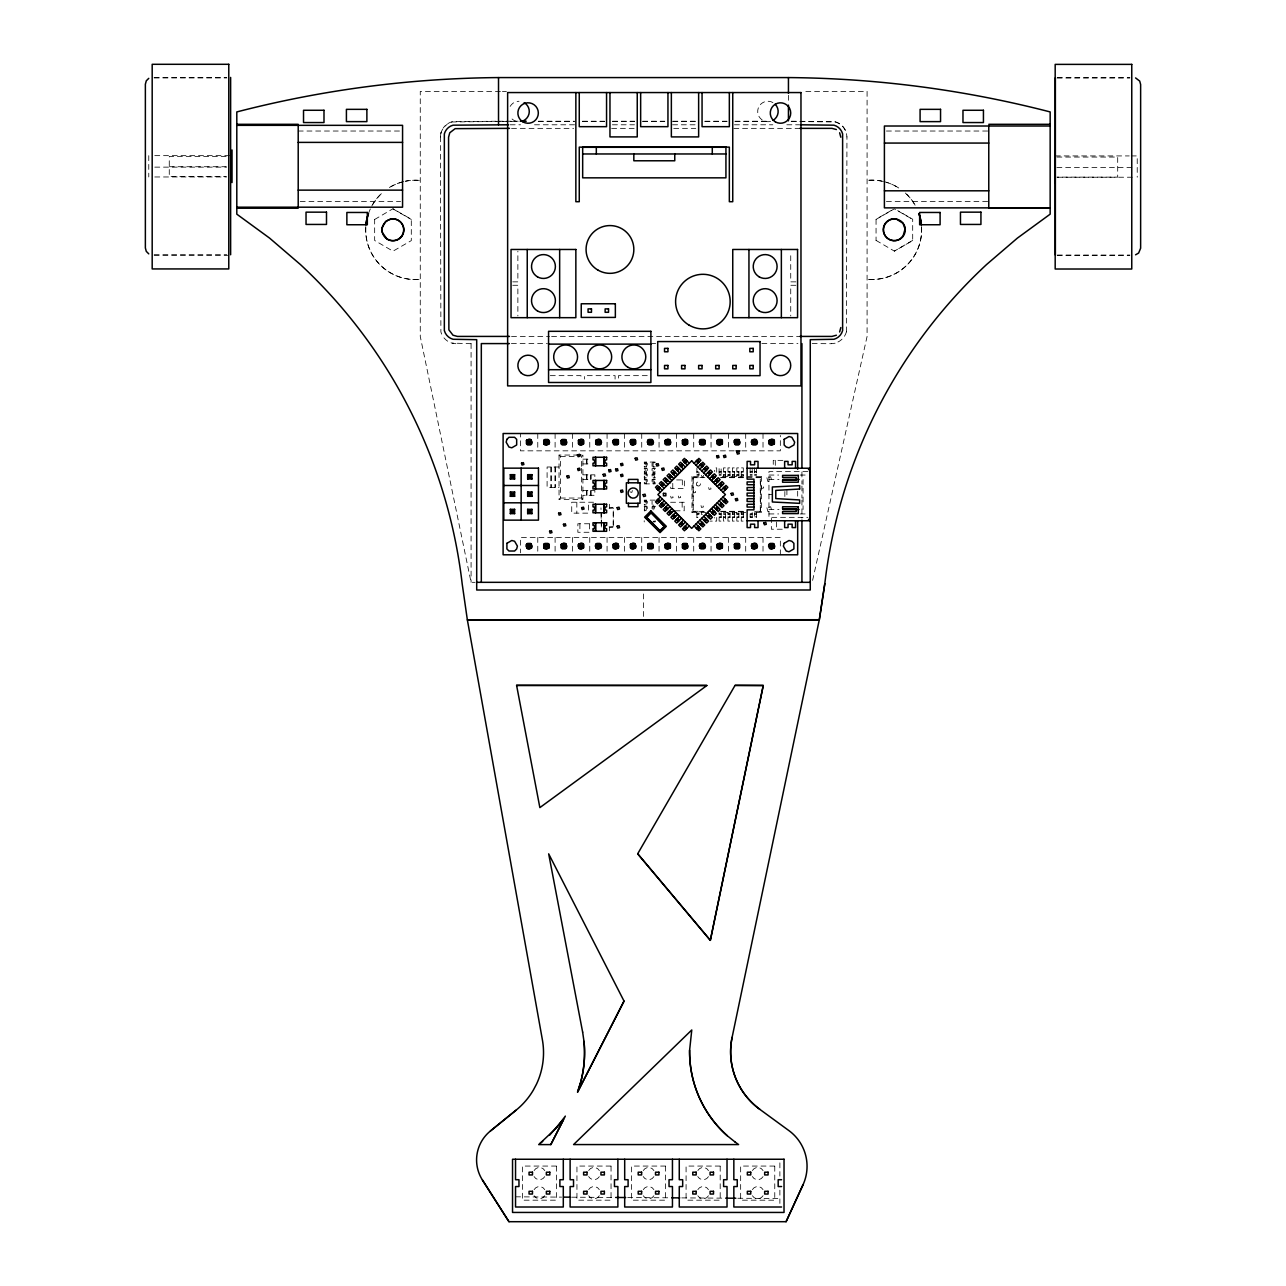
<?xml version="1.0" encoding="UTF-8"?>
<svg xmlns="http://www.w3.org/2000/svg" width="1286" height="1286" viewBox="0 0 1286 1286"><rect width="100%" height="100%" fill="white"/><g stroke="black" fill="none" stroke-linecap="round" stroke-linejoin="round"><path stroke-width="0.75" stroke-dasharray="5 3.75" d="M601.318 527.051L600.98 507.841M601.318 525.17L601.318 513.853L601.318 521.296M609.05 508.195L613.261 507.841L613.261 527.292L613.261 507.841L609.5 507.841M440.407 137.007L440.889 133.085A16.075 16.075 0 0 1 442.497 129.195M846.461 331.868L846.944 136.766M812.607 580.388L867.085 336.434L867.085 91.402L802.962 91.402M581.545 466.32L581.545 456.417L582.912 455.051L582.912 499.386L559.04 499.386L560.407 498.036L560.407 456.417L559.04 455.051L578.941 455.051M705.789 512.567L691.981 512.567L693.25 511.298L693.25 477.685L691.981 476.415L703.394 476.415L703.394 475.257M755.589 512.567L761.553 512.567L760.283 511.298L760.283 477.685L761.553 476.415L747.745 476.415M374.66 219.472L392.986 208.734L411.295 219.311L411.295 240.611L392.986 251.188L374.66 240.466L374.66 219.311M891.037 210.599L876.055 219.247L876.055 240.562M876.055 219.408L894.365 208.83L912.69 219.408M912.69 240.402L894.365 251.124L912.69 240.562L912.69 219.247L897.708 210.599M831.399 343.587L835.096 343.233M154.143 77.417L226.706 77.417M1057.333 77.674L1129.896 77.674M154.143 77.948L226.818 77.948M1057.14 78.028L1129.799 78.028M500.415 91.402L420.265 91.402L420.265 336.434L471.078 582.333L475.097 582.333M502.424 91.402L506.427 91.402M496.107 121.222L452.254 121.704A16.075 16.075 0 0 0 446.081 124.919M498.116 121.222L504.144 121.222M506.154 121.222L518.194 121.222M538.271 121.222L574.408 121.222M582.445 121.222L604.533 121.222M612.554 121.222L634.641 121.222M642.678 121.222L664.766 121.222M672.787 121.222L696.883 121.222M704.905 121.222L726.992 121.222M735.029 121.222L769.157 121.222M791.244 121.222L835.096 121.704A16.075 16.075 0 0 1 846.461 133.085L846.944 137.007M500.125 121.479L452.254 121.961A16.075 16.075 0 0 0 448.38 123.569M502.135 121.479L508.163 121.479M510.156 121.479L518.194 121.479M538.271 121.479L574.408 121.479M582.445 121.479L604.533 121.479M612.554 121.479L634.641 121.479M642.678 121.479L664.766 121.479M672.787 121.479L696.883 121.479M704.905 121.479L726.992 121.479M735.029 121.479L769.157 121.479M791.244 121.479L835.096 121.961A16.075 16.075 0 0 1 846.461 133.326L846.461 133.085M510.14 124.79L520.525 124.79M534.51 124.79L574.504 124.79M612.409 124.79L634.48 124.79M672.562 124.79L696.626 124.79M734.451 124.79L772.806 124.79M786.855 124.79L798.879 124.79M511.523 128.359L573.604 128.359M611.654 128.359L635.686 128.359M673.735 128.359L695.774 128.359M733.824 128.359L799.908 128.359M298.207 131.027L400.573 131.027M886.408 131.027L988.773 131.027M154.77 155.654L230.628 155.654M1055.372 155.927L1129.237 155.927M1131.23 155.927L1137.226 155.927L1137.226 177.227M226.143 156.378L169.27 156.378L169.27 176.455L226.143 176.455M1056.899 157.053L1117.695 157.053L1117.695 177.13L1056.899 177.13M169.27 166.714L226.143 166.714M154.77 167.132L226.641 167.132M1056.899 167.389L1133.239 167.389M154.77 176.97L226.641 176.97M1057.365 177.227L1133.239 177.227M300.201 201.5L400.573 201.5M886.408 201.5L988.773 201.5M154.143 254.773L226.706 254.773M1057.333 255.046L1129.896 255.046M154.143 255.287L228.779 255.287M1057.14 255.367L1129.799 255.367M512.76 281.859L517.872 281.859L517.872 251.172M795.857 281.859L790.729 281.859L790.729 253.085M512.76 285.283L517.872 285.283L517.872 315.97M795.857 285.283L790.729 285.283L790.729 315.97M511.523 336.418L549.572 336.418M551.581 336.418L799.908 336.418M471.078 343.716L452.254 343.089M511.378 343.587L547.45 343.587M651.648 343.587L655.651 343.587M761.859 343.587L797.931 343.587M812.173 343.587L831.399 343.716M550.279 375.657L580.967 375.657L580.967 379.081M647.26 375.657L618.486 375.657L618.486 379.081M734.145 450.839L520.444 450.839L520.444 433.511M741.845 450.839L780.345 450.839L780.345 435.424M560.407 456.417L579.632 456.417M582.912 459.15L591.174 459.15M782.949 460.356L773.256 460.356L773.256 468.876M655.137 462.06L644.222 462.06L645.25 464.744L644.222 465.773L645.25 470.21L644.222 474.63L645.25 475.659L644.222 476.688L645.25 481.125L644.222 483.89L655.137 483.89L654.108 481.125L655.137 480.096L654.108 475.659L655.137 471.223L654.108 470.21L655.137 468.152L653.095 468.152M644.222 462.703L646.263 462.703M653.095 462.703L655.137 462.703M644.222 463.217L647.292 463.217L647.292 466.288L644.222 466.288M582.912 463.925L591.174 463.925M644.222 466.786L646.263 466.786M653.095 466.786L655.137 466.786M559.04 466.995L547.097 466.995L547.097 487.458L559.04 487.458M644.222 468.152L646.263 468.152M644.222 468.667L647.292 468.667L647.292 471.737L644.222 471.737M655.137 468.667L652.066 468.667L652.066 471.737L655.137 471.737M696.916 471.544L697.944 471.544M719.099 471.544L721.141 471.544M723.52 471.544L725.577 471.544M727.956 471.544L729.998 471.544M732.393 471.544L734.435 471.544M736.83 471.544L738.871 471.544M741.266 471.544L743.308 471.544M750.124 471.544L752.181 471.544M754.56 471.544L756.618 471.544M807.929 471.64L768.948 471.64L768.948 517.342L807.929 517.342M696.916 472.155L698.973 472.155L698.973 476.415M719.099 472.155L721.141 472.155M723.52 472.155L725.577 472.155M727.956 472.155L729.998 472.155M732.393 472.155L734.435 472.155M736.83 472.155L738.871 472.155M741.266 472.155L743.308 472.155M750.124 472.155L752.181 472.155M754.56 472.155L756.618 472.155M644.222 472.251L646.263 472.251M653.095 472.251L655.137 472.251M644.222 473.618L646.263 473.618M653.095 473.618L655.137 473.618M644.222 474.132L647.292 474.132L647.292 477.202L644.222 477.202M655.137 474.132L652.066 474.132L652.066 477.202L655.137 477.202M582.912 474.839L594.855 474.839L594.855 478.022M696.916 474.647L698.973 474.647M719.099 474.647L721.141 474.647M723.52 474.647L725.577 474.647M727.956 474.647L729.998 474.647M732.393 474.647L734.435 474.647M736.83 474.647L738.871 474.647M741.266 474.647L743.308 474.647M750.124 474.647L752.181 474.647M754.56 474.647L756.618 474.647M768.948 475.048L778.689 475.048M800.133 475.048L807.929 475.048M696.916 475.257L698.973 475.257M719.099 475.257L721.141 475.257M723.52 475.257L725.577 475.257M727.956 475.257L729.998 475.257M732.393 475.257L734.435 475.257M736.83 475.257L738.871 475.257M741.266 475.257L743.308 475.257M750.124 475.257L752.181 475.257M754.56 475.257L756.618 475.257M704.889 477.395L692.945 477.395L692.945 511.603L704.889 511.603M720.803 477.395L760.589 477.395L760.589 511.603L754.609 511.603M644.222 477.701L646.263 477.701M653.095 477.701L655.137 477.701M693.25 477.685L703.104 477.685M720.851 477.685L744.514 477.685M756.345 477.685L760.283 477.685M644.222 479.067L646.263 479.067M653.095 479.067L655.137 479.067M582.912 479.614L591.174 479.614L591.174 474.839M644.222 479.582L647.292 479.582L647.292 482.652L644.222 482.652M655.137 479.582L652.066 479.582L652.066 482.652L655.137 482.652M768.948 479.485L778.978 479.485M676.597 479.935L684.361 479.935L684.361 488.455L670.729 488.455L670.729 481.639M644.222 483.166L646.263 483.166M653.095 483.166L655.137 483.166M582.912 490.529L594.855 490.529L594.855 495.303L582.912 495.303M768.948 494.499L772.356 494.499M560.407 498.036L581.545 498.036L582.912 499.386M655.137 500.125L644.222 500.125L645.25 502.81L644.222 503.839L644.945 513.001M644.222 500.768L646.263 500.768M644.222 501.283L647.292 501.283L647.292 504.353L644.222 504.353M593.553 502.231L571.723 502.231L571.723 513.146L588.425 513.146L588.425 502.231M670.569 502.263L684.2 502.263L684.2 510.799L674.523 510.799M644.222 504.851L646.263 504.851M644.222 506.218L646.263 506.218M653.095 506.218L655.137 506.218L654.108 508.275L655.137 512.198M644.222 506.732L647.292 506.732L647.292 509.803L644.222 509.803M655.137 506.732L652.066 506.732L652.066 509.803M768.948 509.497L778.978 509.497M644.222 510.317L646.263 510.317L646.263 500.125M693.25 511.298L703.104 511.298M720.851 511.298L744.514 511.298M756.345 511.298L760.283 511.298M720.803 511.603L744.674 511.603M745.703 512.567L723.52 512.567L723.52 521.103L725.577 521.103L725.577 512.567M696.916 513.725L698.973 513.725M719.099 513.725L721.141 513.725M723.52 513.725L725.577 513.725M727.956 513.725L729.998 513.725M732.393 513.725L734.435 513.725M736.83 513.725L738.871 513.725M741.266 513.725L743.308 513.725M750.124 513.725L752.181 513.725M754.56 513.725L756.618 513.725M768.948 513.934L778.689 513.934M800.133 513.934L807.929 513.934M696.916 514.336L698.973 514.336L698.973 512.567M702.381 514.336L701.352 514.336L701.352 512.567M719.099 514.336L721.141 514.336M723.52 514.336L725.577 514.336M727.956 514.336L729.998 514.336M732.393 514.336L734.435 514.336M736.83 514.336L738.871 514.336M741.266 514.336L743.308 514.336M750.124 514.336L752.181 514.336M754.56 514.336L756.618 514.336M719.099 516.843L721.141 516.843M723.52 516.843L725.577 516.843M727.956 516.843L729.998 516.843M732.393 516.843L734.435 516.843M736.83 516.843L738.871 516.843M741.266 516.843L743.308 516.843M750.124 516.843L752.181 516.843M754.56 516.843L756.618 516.843M696.916 517.454L697.944 517.454M719.099 517.454L721.141 517.454M723.52 517.454L725.577 517.454M727.956 517.454L729.998 517.454M732.393 517.454L734.435 517.454M736.83 517.454L738.871 517.454M741.266 517.454L743.308 517.454M752.181 517.454L750.124 517.454L750.124 512.567M710.226 521.103L712.267 521.103M653.095 521.232L655.137 521.232M653.095 521.955L655.137 521.955L655.137 520.717M609.05 526.906L612.908 527.051M609.5 527.292L612.908 526.906M782.274 529.221L771.359 529.221L771.359 518.306M515.541 1196.816L561.612 1197.121M571.611 1197.186L613.679 1197.443M627.697 1197.539L669.749 1197.813M681.757 1197.893L725.818 1198.166M737.826 1198.247L779.879 1198.52M455.951 343.716L452.254 343.233A16.075 16.075 0 0 1 442.497 335.742M876.055 240.402L894.365 251.124M392.986 208.895L411.295 219.472M629.963 491.895L631.86 492.409L632.358 490.513M803.059 479.485L803.059 509.497M801.934 471.994L801.934 484.034M801.934 486.028L801.934 498.068M801.934 500.077L801.934 518.129M797.674 491.172L797.674 497.135M788.447 95.293L788.447 103.153M786.903 489.805L786.903 496.637M784.846 491.509L784.846 496.637M780.345 554.796L780.345 537.468L520.444 537.468L520.444 552.867M779.879 1162.849L779.879 1176.111M779.879 1190.145L779.879 1203.407M776.487 521.939L776.487 529.221M775.297 460.356L775.297 468.876M763.016 433.511L763.016 450.839M763.016 537.468L763.016 552.867M761.553 476.415L761.553 512.567M756.618 467.895L756.618 476.415M756.618 512.567L756.618 517.454L754.56 517.454L754.56 512.567M754.56 467.895L754.56 476.415M752.181 467.895L752.181 476.415M752.181 512.567L752.181 521.103M750.124 467.895L750.124 476.415M745.703 433.511L745.703 450.839M745.703 537.468L745.703 552.867M743.308 512.567L743.308 521.103L741.266 521.103L741.266 512.567M741.266 476.415L741.266 467.895L743.308 467.895L743.308 476.415L721.141 476.415L721.141 467.895L719.099 467.895L719.099 476.415M738.871 476.415L738.871 467.895L736.83 467.895L736.83 476.415M738.871 512.567L738.871 521.103L736.83 521.103L736.83 512.567M734.435 476.415L734.435 467.895L732.393 467.895L732.393 476.415M734.435 512.567L734.435 521.103L732.393 521.103L732.393 512.567M729.998 476.415L729.998 467.895L727.956 467.895L727.956 476.415M729.998 512.567L729.998 521.103L727.956 521.103L727.956 512.567M728.374 433.511L728.374 450.839M728.374 537.468L728.374 552.867M725.577 476.415L725.577 467.895L723.52 467.895L723.52 476.415M721.141 512.567L721.141 521.103L719.099 521.103L719.099 512.567M716.704 472.155L716.704 467.895L714.662 467.895L714.662 471.544M716.704 517.454L716.704 521.103L714.662 521.103L714.662 517.454M711.045 433.511L711.045 450.839M711.045 537.468L711.045 552.867M701.352 475.257L701.352 476.415M696.916 467.895L696.916 476.415M696.916 512.567L696.916 521.103M693.717 433.511L693.717 450.839M693.717 537.468L693.717 552.867M691.981 476.415L691.981 512.567M682.319 479.935L682.319 488.455M682.159 502.263L682.159 510.799M676.388 433.511L676.388 450.839M676.388 537.468L676.388 552.867M672.771 483.343L672.771 488.455M659.059 433.511L659.059 450.839M659.059 537.468L659.059 552.867M653.095 462.06L653.095 483.89M653.095 504.851L653.095 510.317M652.066 463.217L652.066 466.288M652.066 501.283L652.066 504.353M646.263 462.06L646.263 483.89M644.222 520.717L644.222 521.955M643.482 593.955L643.482 617.73M641.73 433.511L641.73 450.839M641.73 537.468L641.73 552.867M624.401 433.511L624.401 450.839M624.401 537.468L624.401 552.867M615.078 379.081L615.078 375.657L584.374 375.657L584.374 379.081M609.5 504.273L609.5 507.97M609.5 527.164L609.5 530.877M607.072 433.511L607.072 450.839M607.072 537.468L607.072 552.867M591.174 490.529L591.174 495.303M590.419 474.839L590.419 479.614M590.419 490.529L590.419 495.303M589.76 433.511L589.76 450.839M589.76 537.468L589.76 552.867M587.011 459.15L587.011 463.925M587.011 474.839L587.011 479.614M587.011 490.529L587.011 495.303M586.48 459.15L586.48 463.925M586.48 474.839L586.48 479.614M586.48 490.529L586.48 495.303M581.545 468.313L581.545 498.036M579.906 523.756L579.906 532.275M576.835 502.231L576.835 513.146M572.431 433.511L572.431 450.839M572.431 537.468L572.431 552.867M559.04 455.051L559.04 499.386M555.472 466.995L555.472 487.458M555.102 433.511L555.102 450.839M555.102 537.468L555.102 552.867M554.941 466.995L554.941 487.458M551.533 466.995L551.533 487.458M550.778 466.995L550.778 487.458M537.773 433.511L537.773 450.839M537.773 537.468L537.773 552.867M471.078 343.587L471.078 582.333M440.889 133.085L440.889 133.326A16.075 16.075 0 0 1 447.206 124.324M440.407 136.766L440.889 331.868A16.075 16.075 0 0 0 441.854 334.505M148.774 155.654L148.774 176.97M365.803 226.577A49.688 49.688 0 0 0 420.265 279.335A49.704 49.672 0 0 1 365.819 226.577M371.799 206.033A49.688 49.688 0 0 1 382.022 193.061A49.704 49.672 0 0 0 372.618 204.603M403.788 181.567A49.688 49.688 0 0 0 388.597 188.029A49.704 49.672 0 0 1 420.265 180.458A49.688 49.688 0 0 0 405.411 181.213M846.461 331.724A16.075 16.075 0 0 1 835.096 343.089M443.252 128.021A16.075 16.075 0 0 1 445.052 125.867M921.532 226.513A49.704 49.672 0 0 1 867.085 279.255A49.688 49.688 0 0 0 921.403 224.857M898.737 187.997A49.704 49.672 0 0 0 867.085 180.394A49.688 49.688 0 0 1 881.939 181.149M905.328 193.013A49.704 49.672 0 0 1 915.552 205.985A49.688 49.688 0 0 0 905.328 193.013M368.455 213.605A49.704 49.672 0 0 1 370.32 208.991M883.562 181.519A49.688 49.688 0 0 1 898.753 187.981M544.734 1176.658A6.141 6.141 0 0 1 534.06 1176.561M534.108 1170.517A6.141 6.141 0 0 1 544.798 1170.598M544.734 1195.739A6.141 6.141 0 0 1 534.108 1195.739M534.108 1189.614A6.141 6.141 0 0 1 544.734 1189.614M708.457 1176.658A6.141 6.141 0 0 1 697.768 1176.561M697.832 1170.517A6.141 6.141 0 0 1 708.506 1170.598M708.457 1195.755A6.141 6.141 0 0 1 697.832 1195.755M697.832 1189.614A6.141 6.141 0 0 1 708.457 1189.614M653.883 1176.658A6.141 6.141 0 0 1 643.193 1176.561M643.257 1170.517A6.141 6.141 0 0 1 653.931 1170.598M653.883 1195.755A6.141 6.141 0 0 1 643.257 1195.755M643.257 1189.614A6.141 6.141 0 0 1 653.883 1189.614M763.032 1176.658A6.141 6.141 0 0 1 752.342 1176.561M752.39 1170.517A6.141 6.141 0 0 1 763.08 1170.598M763.032 1195.739A6.141 6.141 0 0 1 752.39 1195.739M752.39 1189.614A6.141 6.141 0 0 1 763.032 1189.614M599.308 1176.658A6.141 6.141 0 0 1 588.634 1176.561M588.683 1170.517A6.141 6.141 0 0 1 599.372 1170.598M599.308 1195.755A6.141 6.141 0 0 1 588.683 1195.755M588.683 1189.614A6.141 6.141 0 0 1 599.308 1189.614M516.393 121.382A10.24 10.24 0 0 1 510.172 116.608M510.172 106.368A10.24 10.24 0 0 1 519.046 101.256M770.571 121.382A10.24 10.24 0 0 1 757.775 110.162A10.24 10.24 0 0 1 773.047 102.623M670.681 496.235L671.196 498.116L673.092 497.618L672.578 495.721L670.681 496.235M678.301 496.058L678.815 497.955L680.712 497.441L680.198 495.544L678.301 496.058M693.218 491.027L693.717 492.924L695.613 492.409L695.099 490.529L693.218 491.027M701.015 505.591L701.513 507.472L703.41 506.973L702.895 505.076L701.015 505.591M708.634 487.571L709.133 489.452L711.029 488.953L710.515 487.056L708.634 487.571M761.312 486.526L761.81 488.423L763.707 487.908L763.193 486.028L761.312 486.526M766.89 477.765L767.903 481.543L771.696 480.53L770.684 476.752L766.89 477.765M766.89 507.777L767.903 511.555L771.696 510.542L770.684 506.764L766.89 507.777M589.454 523.756L577.864 523.756L577.864 532.275L589.454 532.275L589.454 523.756M556.484 1166.064L522.373 1166.064L522.373 1200.176L556.484 1200.176L556.484 1166.064M611.043 1166.064L576.948 1166.064L576.948 1200.176L611.043 1200.176L611.043 1166.064M665.618 1166.064L631.522 1166.064L631.522 1200.176L665.618 1200.176L665.618 1166.064M720.192 1166.064L686.081 1166.064L686.081 1200.176L720.192 1200.176L720.192 1166.064M774.767 1166.064L740.656 1166.064L740.656 1200.176L774.767 1200.176L774.767 1166.064M696.948 485.417A2.042 2.042 0 0 0 700.372 484.5A2.042 2.042 0 0 0 697.864 481.993A2.042 2.042 0 0 0 696.948 485.417"/><path stroke-width="1.5" d="M734.82 1141.807L727.249 1135.731A112.332 112.3 0 0 1 689.601 1050.308L691.772 1029.973L573.588 1144.572L738.598 1144.572L734.82 1141.823M824.808 583.651L819.311 619.707L732.104 1037.384A71.293 71.277 0 0 0 759.817 1109.352L788.945 1130.635A44.238 44.222 0 0 1 803.011 1184.792L786.084 1221.7L508.967 1221.7L482.427 1180.018A37.294 37.278 0 0 1 490.368 1131.037L516.184 1110.075A73.929 73.929 0 0 0 533.385 1090.03L536.471 1084.211A73.929 73.929 0 0 0 542.21 1038.831L467.332 619.707L462.156 583.651A517.068 517.068 0 0 0 300.377 264.514L269.578 238.103L236.801 214.167L236.801 111.93A1078.006 1078.006 0 0 1 498.518 77.578L788.447 77.578A1078.006 1078.006 0 0 1 1050.164 111.93L1050.164 214.167L1017.387 238.103L986.587 264.514A517.068 517.068 0 0 0 824.808 583.651L819.311 619.9L467.332 619.9L819.343 619.723M840.819 327.544L839.629 331.981M646.199 517.519L651.359 512.342L664.862 526.826L659.557 531.166L646.199 517.519L650.877 512.149M659.557 531.166L664.717 525.99L651.359 512.342M786.084 1221.7L803.011 1184.792M550.81 1144.604L565.342 1116.103L556.806 1127.581L538.689 1144.604L550.81 1144.604L563.525 1119.64M582.638 1032.128L548.672 853.84L624.031 1001.103L577.559 1092.119L580.661 1082.282A114.952 114.92 0 0 0 583.989 1041.419L582.638 1032.063M624.031 1001.103L577.559 1092.168L580.661 1082.33A114.952 114.952 0 0 0 583.989 1041.371M637.727 853.727L735.045 685.39L763.257 685.39L710.338 940.339L637.727 853.84L710.338 940.339L763.257 685.567L735.045 685.39M563.172 1119.431L549.749 1135.072M526.955 444.313L531.263 440.021L526.955 440.021L526.955 444.313L531.263 444.313L531.263 440.021M544.283 444.313L548.592 440.021L544.283 440.021L544.283 444.313L548.592 444.313L548.592 440.021M510.333 478.971L514.625 474.679L510.333 474.679L510.333 478.971L514.625 478.971L514.625 474.679M561.612 444.313L565.904 440.021L561.612 440.021L561.612 444.313L565.904 444.313L565.904 440.021M510.333 496.3L514.625 492.008L510.333 492.008L510.333 496.3L514.625 496.3L514.625 492.008M527.662 478.971L531.954 474.679L527.662 474.679L527.662 478.971L531.954 478.971L531.954 474.679M578.941 444.313L583.233 440.021L578.941 440.021L578.941 444.313L583.233 444.313L583.233 440.021M510.333 513.628L514.625 509.336L510.333 509.336L510.333 513.628L514.625 513.628L514.625 509.336M527.662 496.3L531.954 492.008L531.954 496.3L527.662 496.3L527.662 492.008L531.954 492.008M596.27 444.313L600.562 440.021L600.562 444.313L596.27 444.313L596.27 440.021L600.562 440.021M527.662 513.628L531.954 509.336L527.662 509.336L527.662 513.628L531.954 513.628L531.954 509.336M613.599 444.313L617.891 440.021L613.599 440.021L613.599 444.313L617.891 444.313L617.891 440.021M526.955 548.286L531.263 543.978L526.955 543.978L526.955 548.286L531.263 548.286L531.263 543.978M630.928 444.313L635.22 440.021L630.928 440.021L630.928 444.313L635.22 444.313L635.22 440.021M544.283 548.286L548.592 543.978L548.592 548.286L544.283 548.286L544.283 543.978L548.592 543.978M648.24 444.313L652.549 440.021L648.24 440.021L648.24 444.313L652.549 444.313L652.549 440.021M561.612 548.286L565.904 543.978L561.612 543.978L561.612 548.286L565.904 548.286L565.904 543.978M665.569 444.313L669.877 440.021L665.569 440.021L665.569 444.313L669.877 444.313L669.877 440.021M578.941 548.286L583.233 543.978L578.941 543.978L578.941 548.286L583.233 548.286L583.233 543.978M682.898 444.313L687.206 440.021L687.206 444.313L682.898 444.313L682.898 440.021L687.206 440.021M596.27 548.286L600.562 543.978L596.27 543.978L596.27 548.286L600.562 548.286L600.562 543.978M700.227 444.313L704.519 440.021L700.227 440.021L700.227 444.313L704.519 444.313L704.519 440.021M656.937 488.793L658.866 486.864M660.795 484.935L662.724 483.006M664.653 481.077L666.582 479.148M668.511 477.219L670.44 475.29M672.369 473.361L674.298 471.432M676.227 469.503L678.156 467.574M680.085 465.645L682.014 463.716M683.943 461.787L685.872 459.858M657.226 489.082L659.155 487.153M661.084 485.224L663.013 483.295M664.942 481.366L666.871 479.437M668.8 477.508L670.729 475.579M672.658 473.65L674.587 471.721M676.516 469.792L678.445 467.863M680.374 465.934L682.303 464.005M684.232 462.076L686.161 460.147M657.902 489.757L659.831 487.828M661.76 485.899L663.689 483.97M665.618 482.041L667.547 480.112M669.476 478.183L671.405 476.254M673.334 474.325L675.263 472.396M677.192 470.467L679.121 468.538M681.05 466.609L682.979 464.68M684.908 462.751L686.837 460.822M658.191 490.046L660.12 488.117M662.049 486.188L663.978 484.259M665.907 482.33L667.836 480.401M669.765 478.472L671.694 476.543M673.623 474.614L675.552 472.685M677.481 470.756L679.41 468.827M681.339 466.898L683.268 464.969M685.197 463.04L687.126 461.111M660.313 497.007L655.49 501.829L657.419 503.758L662.242 498.936M694.086 463.233L698.909 458.411L700.838 460.34L696.015 465.162M613.599 548.286L617.891 543.978L613.599 543.978L613.599 548.286L617.891 548.286L617.891 543.978M717.556 444.313L721.848 440.021L717.556 440.021L717.556 444.313L721.848 444.313L721.848 440.021M664.171 500.865L659.348 505.687L661.277 507.616L666.1 502.794M697.944 467.091L702.767 462.269L704.696 464.198L699.873 469.02M668.029 504.723L663.206 509.545L665.135 511.474L669.958 506.652M701.802 470.949L706.625 466.127L708.554 468.056L703.731 472.878M630.928 548.286L635.22 543.978L630.928 543.978L630.928 548.286L635.22 548.286L635.22 543.978M734.885 444.313L739.177 440.021L734.885 440.021L734.885 444.313L739.177 444.313L739.177 440.021M671.887 508.581L667.064 513.403L668.993 515.332L673.816 510.51M705.66 474.807L710.483 469.985L712.412 471.914L707.589 476.736M675.745 512.439L670.922 517.261L672.851 519.19L677.674 514.368M709.518 478.665L714.341 473.843L716.27 475.772L711.447 480.594M679.603 516.297L674.78 521.119L676.709 523.048L681.532 518.226M713.376 482.523L718.199 477.701L720.128 479.63L715.305 484.452M648.24 548.286L652.549 543.978L648.24 543.978L648.24 548.286L652.549 548.286L652.549 543.978M752.214 444.313L756.506 440.021L752.214 440.021L752.214 444.313L756.506 444.313L756.506 440.021M683.461 520.155L678.638 524.977L680.567 526.906L685.39 522.084M717.234 486.381L722.057 481.559L723.986 483.488L719.163 488.31M687.335 524.013L682.496 528.835L684.425 530.764L689.264 525.942M721.092 490.239L725.915 485.417L727.844 487.346L723.021 492.168M665.569 548.286L669.877 543.978L665.569 543.978L665.569 548.286L669.877 548.286L669.877 543.978M769.542 444.313L773.834 440.021L773.834 444.313L769.542 444.313L769.542 440.021L773.834 440.021M696.208 528.064L698.137 526.135M700.066 524.206L701.995 522.277M703.924 520.348L705.853 518.419M707.782 516.49L709.711 514.561M711.64 512.632L713.569 510.703M715.498 508.774L717.427 506.845M719.356 504.916L721.285 502.987M723.214 501.058L725.143 499.129M696.498 528.353L698.427 526.424M700.356 524.495L702.285 522.566M704.214 520.637L706.143 518.708M708.072 516.779L710.001 514.85M711.93 512.921L713.859 510.992M715.788 509.063L717.717 507.134M719.646 505.205L721.575 503.276M723.504 501.347L725.433 499.418M697.173 529.028L699.102 527.099M701.031 525.17L702.96 523.241M704.889 521.312L706.818 519.383M708.747 517.454L710.676 515.525M712.605 513.596L714.534 511.667M716.463 509.738L718.392 507.809M720.321 505.88L722.25 503.951M724.179 502.022L726.108 500.093M697.462 529.318L699.391 527.389M701.32 525.46L703.249 523.531M705.178 521.602L707.107 519.673M709.036 517.744L710.965 515.815M712.894 513.886L714.823 511.957M716.752 510.028L718.681 508.099M720.61 506.17L722.539 504.241M724.468 502.312L726.397 500.383M682.898 548.286L687.206 543.978L682.898 543.978L682.898 548.286L687.206 548.286L687.206 543.978M700.227 548.286L704.519 543.978L700.227 543.978L700.227 548.286L704.519 548.286L704.519 543.978M717.556 548.286L721.848 543.978L717.556 543.978L717.556 548.286L721.848 548.286L721.848 543.978M808.46 469.647L809.858 468.249M734.885 548.286L739.177 543.978L734.885 543.978L734.885 548.286L739.177 548.286L739.177 543.978M752.214 548.286L756.506 543.978L752.214 543.978L752.214 548.286L756.506 548.286L756.506 543.978M769.542 548.286L773.834 543.978L769.542 543.978L769.542 548.286L773.834 548.286L773.834 543.978M490.368 1131.037L516.184 1110.107M540.04 1143.495L542.724 1141.309M148.774 78.333L146.282 80.825L145.366 84.249L145.366 247.957L146.282 251.365L148.774 253.872M1135.586 254.805L1138.64 253.037L1140.634 248.214L1140.634 84.506L1139.717 81.098L1135.586 77.916M836.398 335.228L831.962 336.418L799.908 336.418M520.203 121.222L526.231 121.222M236.801 124.308L298.207 124.308M988.773 124.308L1050.164 124.308M508.517 124.79L453.042 125.176A12.313 12.313 0 0 0 444.345 133.889L444.345 330.582A12.313 12.313 0 0 0 453.042 339.279L476.704 339.665L476.704 590.001L810.26 590.001L810.26 339.665L833.923 339.279A12.313 12.313 0 0 0 842.619 330.582L842.619 133.889A12.313 12.313 0 0 0 833.923 125.176L800.037 124.79M236.801 125.337L402.566 125.337L402.566 207.191L236.801 207.191M1050.164 126.012L884.398 126.012L884.398 207.866L1050.164 207.866M509.513 128.359L455.148 128.648L449.762 132.779L448.573 137.216L448.878 329.843L453.01 335.228L457.446 336.418L509.513 336.418M799.908 128.359L831.962 128.359L836.398 129.548M298.207 142.392L402.566 142.392M884.398 143.067L988.773 143.067M582.671 147.311L725.931 147.279M582.671 153.966L725.931 153.966M298.207 190.135L402.566 190.135M884.398 190.81L988.773 190.81M236.801 208.219L298.207 208.219M988.773 208.219L1050.164 208.219M509.369 343.587L481.318 343.587L481.318 582.333M548.559 344.118L650.893 344.118M548.559 369.693L650.893 369.693M736.074 450.839L739.916 450.839M576.948 455.051L580.934 455.051M747.118 468.233L809.875 468.233L809.875 520.75L747.118 520.75M782.997 479.485L799.04 479.485M753.95 481.928L747.118 481.928L747.118 484.726L753.95 484.726M503.807 485.481L538.464 485.481M753.95 487.523L747.118 487.523L747.118 490.304L753.95 490.304M753.95 493.101L747.118 493.101L747.118 495.882L753.95 495.882M753.95 498.679L747.118 498.679L747.118 501.476L753.95 501.476M503.807 502.81L538.464 502.81M753.95 504.257L747.118 504.257L747.118 507.054L753.95 507.054M782.997 509.497L799.04 509.497M477.106 582.333L810.164 582.333M516.602 685.39L539.863 807.608L706.834 685.567L516.602 685.39L706.834 685.39M781.599 1179.712L778.175 1179.712L778.175 1186.544L781.599 1186.544M781.599 1207.007L733.84 1207.007L733.84 1186.544L737.248 1186.544L737.248 1179.712L733.84 1179.712L733.84 1159.249M563.606 1197.121L569.618 1197.17M615.673 1197.459L625.687 1197.523M671.742 1197.829L679.764 1197.877M725.818 1198.166L735.833 1198.23M769.542 440.021L773.834 444.313M752.214 440.021L756.506 444.313M734.885 440.021L739.177 444.313M808.46 519.335L809.858 520.734M717.556 440.021L721.848 444.313M700.227 440.021L704.519 444.313M682.898 440.021L687.206 444.313M697.462 459.858L699.391 461.787M701.32 463.716L703.249 465.645M705.178 467.574L707.107 469.503M709.036 471.432L710.965 473.361M712.894 475.29L714.823 477.219M716.752 479.148L718.681 481.077M720.61 483.006L722.539 484.935M724.468 486.864L726.397 488.793M697.173 460.147L699.102 462.076M701.031 464.005L702.96 465.934M704.889 467.863L706.818 469.792M708.747 471.721L710.676 473.65M712.605 475.579L714.534 477.508M716.463 479.437L718.392 481.366M720.321 483.295L722.25 485.224M724.179 487.153L726.108 489.082M696.498 460.822L698.427 462.751M700.356 464.68L702.285 466.609M704.214 468.538L706.143 470.467M708.072 472.396L710.001 474.325M711.93 476.254L713.859 478.183M715.788 480.112L717.717 482.041M719.646 483.97L721.575 485.899M723.504 487.828L725.433 489.757M696.208 461.111L698.137 463.04M700.066 464.969L701.995 466.898M703.924 468.827L705.853 470.756M707.782 472.685L709.711 474.614M711.64 476.543L713.569 478.472M715.498 480.401L717.427 482.33M719.356 484.259L721.285 486.188M723.214 488.117L725.143 490.046M689.264 463.233L684.425 458.411L682.496 460.34L687.335 465.162M723.021 497.007L727.844 501.829L725.915 503.758L721.092 498.936M665.569 440.021L669.877 444.313M769.542 543.978L773.834 548.286M685.39 467.091L680.567 462.269L678.638 464.198L683.461 469.02M719.163 500.865L723.986 505.687L722.057 507.616L717.234 502.794M681.532 470.949L676.709 466.127L674.78 468.056L679.603 472.878M715.305 504.723L720.128 509.545L718.199 511.474L713.376 506.652M648.24 440.021L652.549 444.313M752.214 543.978L756.506 548.286M677.674 474.807L672.851 469.985L670.922 471.914L675.745 476.736M711.447 508.581L716.27 513.403L714.341 515.332L709.518 510.51M673.816 478.665L668.993 473.843L667.064 475.772L671.887 480.594M707.589 512.439L712.412 517.261L710.483 519.19L705.66 514.368M630.928 440.021L635.22 444.313M734.885 543.978L739.177 548.286M669.958 482.523L665.135 477.701L663.206 479.63L668.029 484.452M703.731 516.297L708.554 521.119L706.625 523.048L701.802 518.226M666.1 486.381L661.277 481.559L659.348 483.488L664.171 488.31M699.873 520.155L704.696 524.977L702.767 526.906L697.944 522.084M613.599 440.021L617.891 444.313M717.556 543.978L721.848 548.286M662.242 490.239L657.419 485.417L655.49 487.346L660.313 492.168M696.015 524.013L700.838 528.835L698.909 530.764L694.086 525.942M658.191 499.129L660.12 501.058M662.049 502.987L663.978 504.916M665.907 506.845L667.836 508.774M669.765 510.703L671.694 512.632M673.623 514.561L675.552 516.49M677.481 518.419L679.41 520.348M681.339 522.277L683.268 524.206M685.197 526.135L687.126 528.064M657.902 499.418L659.831 501.347M661.76 503.276L663.689 505.205M665.618 507.134L667.547 509.063M669.476 510.992L671.405 512.921M673.334 514.85L675.263 516.779M677.192 518.708L679.121 520.637M681.05 522.566L682.979 524.495M684.908 526.424L686.837 528.353M657.226 500.093L659.155 502.022M661.084 503.951L663.013 505.88M664.942 507.809L666.871 509.738M668.8 511.667L670.729 513.596M672.658 515.525L674.587 517.454M676.516 519.383L678.445 521.312M680.374 523.241L682.303 525.17M684.232 527.099L686.161 529.028M656.937 500.383L658.866 502.312M660.795 504.241L662.724 506.17M664.653 508.099L666.582 510.028M668.511 511.957L670.44 513.886M672.369 515.815L674.298 517.744M676.227 519.673L678.156 521.602M680.085 523.531L682.014 525.46M683.943 527.389L685.872 529.318M596.27 440.021L600.562 444.313M700.227 543.978L704.519 548.286M578.941 440.021L583.233 444.313M682.898 543.978L687.206 548.286M561.612 440.021L565.904 444.313M665.569 543.978L669.877 548.286M544.283 440.021L548.592 444.313M648.24 543.978L652.549 548.286M526.955 440.021L531.263 444.313M630.928 543.978L635.22 548.286M613.599 543.978L617.891 548.286M527.662 474.679L531.954 478.971M596.27 543.978L600.562 548.286M510.333 474.679L514.625 478.971M527.662 492.008L531.954 496.3M578.941 543.978L583.233 548.286M510.333 492.008L514.625 496.3M527.662 509.336L531.954 513.628M561.612 543.978L565.904 548.286M510.333 509.336L514.625 513.628M544.283 543.978L548.592 548.286M526.955 543.978L531.263 548.286M482.427 1180.001L508.967 1221.7M839.629 132.779L840.819 137.216M1055.372 77.674L1055.372 255.046M1054.938 150.639L1054.938 183.239M988.773 126.012L988.773 207.866M801.934 343.587L801.934 467.975M801.934 520.139L801.934 582.333M797.674 469.294L797.674 433.511L503.115 433.511L503.115 554.796L797.674 554.796L797.674 520.991M795.552 468.233L795.552 461.401L792.144 461.401L792.144 464.825L788.045 464.825L788.045 461.401L784.637 461.401L784.637 468.233M795.552 520.75L795.552 527.582L792.144 527.582L792.144 524.174L788.045 524.174L788.045 527.582L784.637 527.582L784.637 520.75M788.447 77.578L788.447 93.315M788.447 105.114L788.447 120.852M781.358 249.468L781.358 317.674M758.033 468.233L758.033 461.401L754.625 461.401L754.625 464.825L750.526 464.825L750.526 461.401L747.118 461.401L747.118 479.148L753.95 479.148L753.95 509.835L747.118 509.835L747.118 527.582L750.526 527.582L750.526 524.174L754.625 524.174L754.625 527.582L758.033 527.582L758.033 520.75M748.95 249.468L748.95 317.674M732.747 92.56L732.747 201.709L729.339 201.709L729.339 147.134L579.263 147.134L579.263 201.709L575.855 201.709L575.855 92.56M729.339 92.56L729.339 126.671L702.06 126.671L702.06 92.56M727.024 1159.249L727.024 1179.712L723.6 1179.712L723.6 1186.544L727.024 1186.544L727.024 1207.007L679.265 1207.007L679.265 1186.544L682.673 1186.544L682.673 1179.712L679.265 1179.712L679.265 1159.249M725.931 147.134L725.931 177.838L582.671 177.838L582.671 147.134M712.283 147.279L712.283 153.966M698.636 92.56L698.636 136.911L671.356 136.911L671.356 92.56M674.764 153.966L674.764 160.782L633.837 160.782L633.837 153.966M672.449 1159.249L672.449 1179.712L669.041 1179.712L669.041 1186.544L672.449 1186.544L672.449 1207.007L624.691 1207.007L624.691 1186.544L628.098 1186.544L628.098 1179.712L624.691 1179.712L624.691 1159.249M667.948 92.56L667.948 126.671L640.653 126.671L640.653 92.56M637.969 482.813L637.969 479.405L628.42 479.405L628.42 482.813M637.969 503.276L637.969 506.684L628.42 506.684L628.42 503.276M637.245 92.56L637.245 136.911L609.966 136.911L609.966 92.56M617.875 1159.249L617.875 1179.712L614.467 1179.712L614.467 1186.544L617.875 1186.544L617.875 1207.007L570.116 1207.007L570.116 1186.544L573.524 1186.544L573.524 1179.712L570.116 1179.712L570.116 1159.249M606.558 92.56L606.558 126.671L579.263 126.671L579.263 92.56M604.227 457.269L604.227 465.789M604.227 480.434L604.227 488.953M604.227 504.257L604.227 512.776M604.227 522.775L604.227 531.295M603.89 457.269L603.89 465.789M603.89 480.434L603.89 488.953M603.89 504.257L603.89 512.776M603.89 522.775L603.89 531.295M596.318 147.311L596.318 153.966M595.707 457.269L595.707 465.789M595.707 480.434L595.707 488.953M595.707 504.257L595.707 512.776M595.707 522.775L595.707 531.295M595.37 457.269L595.37 465.789M595.37 480.434L595.37 488.953M595.37 504.257L595.37 512.776M595.37 522.775L595.37 531.295M563.3 1159.249L563.3 1179.712L559.892 1179.712L559.892 1186.544L563.3 1186.544L563.3 1207.007L515.541 1207.007L515.541 1186.544L518.965 1186.544L518.965 1179.712L515.541 1179.712L515.541 1159.249M559.651 249.468L559.651 317.674M527.244 249.468L527.244 317.674M521.135 468.152L521.135 520.139M498.518 77.578L498.518 124.79M298.207 125.337L298.207 207.191M232.027 149.964L232.027 182.564M230.628 77.417L230.628 254.773M397.004 240.032A10.915 10.915 0 0 1 382.183 231.48A10.915 10.915 0 0 1 393.902 219.006A10.915 10.915 0 0 1 403.354 233.264M403.129 233.907A10.915 10.915 0 0 1 402.196 235.74M401.811 236.302A10.915 10.915 0 0 1 397.631 239.759M904.942 227.108A10.915 10.915 0 0 1 899.027 239.71M898.384 239.968A10.915 10.915 0 0 1 883.482 229.149A10.915 10.915 0 0 1 899.637 220.26M900.216 220.613A10.915 10.915 0 0 1 904.749 226.449M524.158 102.623A10.24 10.24 0 0 1 521.682 121.382M775.169 104.262A10.24 10.24 0 0 1 773.047 120.354M759.817 1109.32A71.293 71.293 0 0 1 732.104 1037.32M727.249 1135.699A112.332 112.332 0 0 1 689.601 1050.244M905.071 229.021L903.013 236.126L900.023 238.923A10.915 10.915 0 0 1 883.45 231.753A10.915 10.915 0 0 1 896.229 218.99L903.013 223.298L905.071 229.021M382.071 227.67L382.215 232.428L386.941 238.923A10.915 10.915 0 0 0 403.515 231.753A10.915 10.915 0 0 0 390.735 218.99L385.832 221.305L382.071 227.67M506.909 439.346L506.154 442.175L508.967 447.046L511.78 447.801L516.667 444.988L516.667 439.346L514.593 437.288L508.967 437.288L506.909 439.346M526.408 440.616L526.408 443.734L527.549 444.876L530.668 444.876L531.809 443.734L532.227 442.175L530.668 439.474L529.109 439.056L526.408 440.616M521.489 463.137L522.003 465.034L523.9 464.519L523.386 462.622L521.489 463.137M506.909 543.319L506.909 548.945L508.967 551.019L514.593 551.019L516.667 548.945L517.422 546.132L514.593 541.245L511.78 540.49L506.909 543.319M543.737 440.616L543.737 443.734L544.878 444.876L546.437 445.294L549.138 443.734L549.556 442.175L547.997 439.474L544.878 439.474L543.737 440.616M526.408 544.573L525.99 546.132L527.549 548.833L529.109 549.251L531.809 547.691L532.227 546.132L530.668 543.431L527.549 543.431L526.408 544.573M561.066 440.616L561.066 443.734L562.207 444.876L565.326 444.876L566.467 443.734L566.885 442.175L565.326 439.474L562.207 439.474L561.066 440.616M543.737 544.573L543.737 547.691L544.878 548.833L546.437 549.251L549.138 547.691L549.138 544.573L547.997 543.431L544.878 543.431L543.737 544.573M549.572 531.231L550.07 533.127L551.967 532.613L551.453 530.716L549.572 531.231M566.901 476.125L567.399 478.022L569.296 477.524L568.782 475.627L566.901 476.125M558.574 513.21L559.088 515.107L560.985 514.593L560.471 512.712L558.574 513.21M578.395 440.616L578.395 443.734L579.536 444.876L581.095 445.294L583.796 443.734L583.796 440.616L582.654 439.474L581.095 439.056L578.395 440.616M577.639 454.826L578.153 456.707L580.034 456.209L579.536 454.312L577.639 454.826M577.639 468.683L578.153 470.58L580.034 470.065L579.536 468.168L577.639 468.683M563.429 524.302L563.943 526.183L565.824 525.685L565.326 523.788L563.429 524.302M561.066 544.573L561.066 547.691L562.207 548.833L565.326 548.833L566.467 547.691L566.885 546.132L565.326 543.431L563.766 543.014L561.066 544.573M595.723 440.616L595.723 443.734L596.865 444.876L599.967 444.876L601.109 443.734L601.526 442.175L599.967 439.474L598.424 439.056L595.723 440.616M581.626 507.665L582.124 509.561L584.021 509.047L583.506 507.166L581.626 507.665M578.395 544.573L577.977 546.132L579.536 548.833L581.095 549.251L583.796 547.691L583.796 544.573L582.654 543.431L581.095 543.014L578.395 544.573M603.118 474.405L603.616 476.286L605.513 475.788L604.999 473.891L603.118 474.405M613.036 440.616L612.618 442.175L614.178 444.876L617.296 444.876L618.437 443.734L618.437 440.616L617.296 439.474L614.178 439.474L613.036 440.616M608.648 470.065L609.162 471.962L611.043 471.448L610.545 469.567L608.648 470.065M615.576 469.197L616.09 471.094L617.987 470.58L617.473 468.699L615.576 469.197M595.723 544.573L595.305 546.132L596.865 548.833L598.424 549.251L601.109 547.691L601.526 546.132L599.967 543.431L596.865 543.431L595.723 544.573M620.608 463.828L621.122 465.725L623.003 465.21L622.504 463.33L620.608 463.828M620.608 474.743L621.122 476.64L623.003 476.125L622.504 474.245L620.608 474.743M630.365 440.616L629.947 442.175L631.506 444.876L633.066 445.294L635.766 443.734L635.766 440.616L634.625 439.474L631.506 439.474L630.365 440.616M620.608 490.513L621.122 492.409L623.003 491.895L622.504 489.998L620.608 490.513M617.135 507.665L617.65 509.561L619.547 509.047L619.032 507.166L617.135 507.665M635.171 458.282L635.67 460.179L637.567 459.665L637.052 457.784L635.171 458.282M617.135 526.215L617.65 528.096L619.547 527.598L619.032 525.701L617.135 526.215M613.036 544.573L613.036 547.691L614.178 548.833L615.737 549.251L618.437 547.691L618.855 546.132L617.296 543.431L615.737 543.014L613.036 544.573M647.694 440.616L647.276 442.175L648.835 444.876L651.954 444.876L653.095 443.734L653.513 442.175L651.954 439.474L648.835 439.474L647.694 440.616M643.129 494.676L643.643 496.557L645.54 496.058L645.025 494.162L643.129 494.676M630.365 544.573L630.365 547.691L631.506 548.833L633.066 549.251L635.766 547.691L636.184 546.132L634.625 543.431L633.066 543.014L630.365 544.573M656.294 464.166L656.808 466.062L658.705 465.564L658.191 463.667L656.294 464.166M665.023 440.616L665.023 443.734L666.164 444.876L669.283 444.876L670.424 443.734L670.842 442.175L669.283 439.474L667.723 439.056L665.023 440.616M661.84 468.506L662.354 470.403L664.251 469.888L663.737 467.991L661.84 468.506M647.694 544.573L647.694 547.691L648.835 548.833L651.954 548.833L653.095 547.691L653.095 544.573L651.954 543.431L648.835 543.431L647.694 544.573M682.352 440.616L682.352 443.734L683.493 444.876L685.052 445.294L687.753 443.734L687.753 440.616L686.611 439.474L685.052 439.056L682.352 440.616M665.023 544.573L665.023 547.691L666.164 548.833L667.723 549.251L670.424 547.691L670.424 544.573L669.283 543.431L667.723 543.014L665.023 544.573M699.68 440.616L699.262 442.175L700.822 444.876L703.94 444.876L705.082 443.734L705.082 440.616L703.94 439.474L700.822 439.474L699.68 440.616M682.352 544.573L682.352 547.691L683.493 548.833L685.052 549.251L687.753 547.691L688.171 546.132L686.611 543.431L683.493 543.431L682.352 544.573M717.009 440.616L717.009 443.734L718.151 444.876L719.71 445.294L722.41 443.734L722.41 440.616L721.269 439.474L718.151 439.474L717.009 440.616M716.607 456.032L717.106 457.929L719.003 457.414L718.488 455.533L716.607 456.032M699.68 544.573L699.262 546.132L700.822 548.833L703.94 548.833L705.082 547.691L705.5 546.132L703.94 543.431L702.381 543.014L699.68 544.573M723.536 455.694L724.034 457.575L725.931 457.077L725.433 455.18L723.536 455.694M734.338 440.616L733.92 442.175L735.479 444.876L738.598 444.876L739.739 443.734L740.157 442.175L738.598 439.474L735.479 439.474L734.338 440.616M736.862 452.222L737.376 454.119L739.273 453.604L738.759 451.707L736.862 452.222M717.009 544.573L717.009 547.691L718.151 548.833L719.71 549.251L722.41 547.691L722.41 544.573L721.269 543.431L719.71 543.014L717.009 544.573M731.075 493.454L731.573 495.351L733.47 494.837L732.956 492.956L731.075 493.454M735.399 498.92L735.897 500.801L737.794 500.302L737.28 498.405L735.399 498.92M751.667 440.616L751.249 442.175L752.808 444.876L755.911 444.876L757.052 443.734L757.47 442.175L755.911 439.474L754.352 439.056L751.667 440.616M734.338 544.573L734.338 547.691L735.479 548.833L738.598 548.833L739.739 547.691L739.739 544.573L738.598 543.431L735.479 543.431L734.338 544.573M768.98 440.616L768.98 443.734L770.121 444.876L771.68 445.294L774.381 443.734L774.381 440.616L773.24 439.474L771.68 439.056L768.98 440.616M751.667 544.573L751.249 546.132L752.808 548.833L754.352 549.251L757.052 547.691L757.47 546.132L755.911 543.431L754.352 543.014L751.667 544.573M784.139 439.346L784.139 444.988L786.196 447.046L789.009 447.801L793.896 444.988L794.652 442.175L791.822 437.288L789.009 436.533L784.139 439.346M763.9 522.92L764.414 524.801L766.295 524.302L765.797 522.405L763.9 522.92M768.98 544.573L768.562 546.132L770.121 548.833L771.68 549.251L774.381 547.691L774.799 546.132L773.24 543.431L770.121 543.431L768.98 544.573M784.139 543.319L783.383 546.132L786.196 551.019L789.009 551.758L793.896 548.945L793.896 543.319L791.822 541.245L789.009 540.49L784.139 543.319M663.447 493.374L663.447 495.785L665.859 495.785L665.859 493.374L663.447 493.374M691.675 460.822L657.902 494.58L691.675 528.353L725.433 494.58L691.675 460.822M650.877 510.896L644.607 517.165L660.039 532.613L666.309 526.344L650.877 510.896M650.877 512.825L646.536 517.165L660.039 530.684L664.38 526.344L650.877 512.825M799.651 489.034L775.779 490.4L775.779 498.582L799.651 499.949L799.651 503.356L772.356 501.99L772.356 486.992L799.651 485.626L799.651 489.034M228.779 64.3L152.182 64.3L152.182 268.935L228.779 268.935L228.779 64.3M1131.76 64.38L1055.179 64.38L1055.179 269.015L1131.76 269.015L1131.76 64.38M800.969 92.56L507.632 92.56L507.632 385.896L800.969 385.896L800.969 92.56M366.88 109.342L346.416 109.342L346.416 121.623L366.88 121.623L366.88 109.342M940.548 109.342L920.085 109.342L920.085 121.623L940.548 121.623L940.548 109.342M323.992 110.274L303.528 110.274L303.528 122.556L323.992 122.556L323.992 110.274M983.436 110.274L962.973 110.274L962.973 122.556L983.436 122.556L983.436 110.274M326.499 212.158L306.036 212.158L306.036 224.439L326.499 224.439L326.499 212.158M980.929 212.158L960.465 212.158L960.465 224.439L980.929 224.439L980.929 212.158M367.33 212.463L346.866 212.463L346.866 224.745L367.33 224.745L367.33 212.463M940.098 212.463L919.635 212.463L919.635 224.745L940.098 224.745L940.098 212.463M575.855 249.468L511.04 249.468L511.04 317.674L575.855 317.674L575.855 249.468M797.561 249.468L732.747 249.468L732.747 317.674L797.561 317.674L797.561 249.468M615.351 303.769L581.24 303.769L581.24 317.417L615.351 317.417L615.351 303.769M591.48 308.881L588.072 308.881L588.072 312.289L591.48 312.289L591.48 308.881M608.535 308.881L605.127 308.881L605.127 312.289L608.535 312.289L608.535 308.881M650.893 331.322L548.559 331.322L548.559 382.489L650.893 382.489L650.893 331.322M760.042 341.562L657.709 341.562L657.709 375.657L760.042 375.657L760.042 341.562M667.948 348.377L664.54 348.377L664.54 351.785L667.948 351.785L667.948 348.377M753.21 348.377L749.802 348.377L749.802 351.785L753.21 351.785L753.21 348.377M667.948 365.433L664.54 365.433L664.54 368.841L667.948 368.841L667.948 365.433M685.004 365.433L681.596 365.433L681.596 368.841L685.004 368.841L685.004 365.433M702.06 365.433L698.636 365.433L698.636 368.841L702.06 368.841L702.06 365.433M719.115 365.433L715.691 365.433L715.691 368.841L719.115 368.841L719.115 365.433M736.155 365.433L732.747 365.433L732.747 368.841L736.155 368.841L736.155 365.433M753.21 365.433L749.802 365.433L749.802 368.841L753.21 368.841L753.21 365.433M606.622 457.269L592.975 457.269L592.975 459.825A1.704 1.704 0 0 1 594.679 461.529A1.704 1.704 0 0 1 592.975 463.233L592.975 465.789L606.622 465.789L606.622 463.249A1.704 1.704 0 0 1 604.918 461.529A1.704 1.704 0 0 1 606.622 459.825L606.622 457.269M538.464 468.152L503.807 468.152L503.807 520.139L538.464 520.139L538.464 468.152M798.284 475.386L782.595 475.386L782.595 477.444L796.243 477.444L796.243 480.16L782.595 480.16L782.595 482.218L798.284 482.218L798.284 475.386M606.622 480.434L592.975 480.434L592.975 482.989A1.704 1.704 0 0 1 594.679 484.693A1.704 1.704 0 0 1 592.975 486.397L592.975 488.953L606.622 488.953L606.622 486.397A1.704 1.704 0 0 1 604.918 484.693A1.704 1.704 0 0 1 606.622 482.989L606.622 480.434M640.01 482.813L626.362 482.813L626.362 503.276L640.01 503.276L640.01 482.813M606.622 504.257L592.975 504.257L592.975 506.813A1.704 1.704 0 0 1 594.679 508.517A1.704 1.704 0 0 1 592.975 510.22L592.975 512.776L606.622 512.776L606.622 510.22A1.704 1.704 0 0 1 604.918 508.517A1.704 1.704 0 0 1 606.622 506.813L606.622 504.257M798.284 506.764L782.595 506.764L782.595 508.822L796.243 508.822L796.243 511.539L782.595 511.539L782.595 513.596L798.284 513.596L798.284 506.764M606.622 522.775L592.975 522.775L592.975 525.331A1.704 1.704 0 0 1 594.679 527.035A1.704 1.704 0 0 1 592.975 528.739L592.975 531.295L606.622 531.295L606.622 528.755A1.704 1.704 0 0 1 604.918 527.035A1.704 1.704 0 0 1 606.622 525.331L606.622 522.775M784.026 1159.249L512.535 1159.249L512.535 1212.441L784.026 1212.441L784.026 1159.233M532.468 1172.205L529.06 1172.205L529.06 1174.938L532.468 1174.938L532.468 1172.205M549.797 1172.205L546.373 1172.205L546.373 1174.938L549.797 1174.938L549.797 1172.205M587.043 1172.205L583.619 1172.205L583.619 1174.938L587.043 1174.938L587.043 1172.205M604.372 1172.205L600.948 1172.205L600.948 1174.938L604.372 1174.938L604.372 1172.205M641.618 1172.205L638.194 1172.205L638.194 1174.938L641.618 1174.938L641.618 1172.205M658.93 1172.205L655.522 1172.205L655.522 1174.938L658.93 1174.938L658.93 1172.205M696.176 1172.205L692.768 1172.205L692.768 1174.938L696.176 1174.938L696.176 1172.205M713.505 1172.205L710.097 1172.205L710.097 1174.938L713.505 1174.938L713.505 1172.205M750.751 1172.205L747.343 1172.205L747.343 1174.938L750.751 1174.938L750.751 1172.205M768.08 1172.205L764.672 1172.205L764.672 1174.938L768.08 1174.938L768.08 1172.205M532.468 1191.318L529.06 1191.318L529.06 1194.035L532.468 1194.035L532.468 1191.318M549.797 1191.318L546.373 1191.318L546.373 1194.035L549.797 1194.035L549.797 1191.318M587.043 1191.318L583.619 1191.318L583.619 1194.035L587.043 1194.035L587.043 1191.318M604.372 1191.318L600.948 1191.318L600.948 1194.035L604.372 1194.035L604.372 1191.318M641.618 1191.318L638.194 1191.318L638.194 1194.035L641.618 1194.035L641.618 1191.318M658.93 1191.318L655.522 1191.318L655.522 1194.035L658.93 1194.035L658.93 1191.318M696.176 1191.318L692.768 1191.318L692.768 1194.035L696.176 1194.035L696.176 1191.318M713.505 1191.318L710.097 1191.318L710.097 1194.035L713.505 1194.035L713.505 1191.318M750.751 1191.318L747.343 1191.318L747.343 1194.035L750.751 1194.035L750.751 1191.318M768.08 1191.318L764.672 1191.318L764.672 1194.035L768.08 1194.035L768.08 1191.318M368.455 213.605A49.704 49.672 0 0 0 365.947 224.921A49.688 49.688 0 0 1 368.439 213.605M921.403 224.857A49.704 49.672 0 0 0 918.911 213.556A49.688 49.688 0 0 1 921.403 224.857M630.638 497.473A5.112 5.112 0 0 0 638.306 493.052A5.112 5.112 0 0 0 630.638 488.616A5.112 5.112 0 0 0 630.638 497.473M520.862 372.667A10.24 10.24 0 0 0 537.982 368.085A10.24 10.24 0 0 0 525.46 355.547A10.24 10.24 0 0 0 520.862 372.667M522.984 121.897A10.24 10.24 0 0 0 538.336 113.023A10.24 10.24 0 0 0 522.984 104.166A10.24 10.24 0 0 0 522.984 121.897M775.394 374.29A10.24 10.24 0 0 0 790.729 365.433A10.24 10.24 0 0 0 775.394 356.576A10.24 10.24 0 0 0 775.394 374.29M775.394 121.897A10.24 10.24 0 0 0 790.729 113.023A10.24 10.24 0 0 0 775.394 104.166A10.24 10.24 0 0 0 775.394 121.897M559.651 367.249A11.944 11.944 0 0 0 577.559 356.897A11.944 11.944 0 0 0 559.651 346.561A11.944 11.944 0 0 0 559.651 367.249M593.762 367.249A11.944 11.944 0 0 0 611.67 356.897A11.944 11.944 0 0 0 593.762 346.561A11.944 11.944 0 0 0 593.762 367.249M627.873 367.249A11.944 11.944 0 0 0 645.781 356.897A11.944 11.944 0 0 0 627.873 346.561A11.944 11.944 0 0 0 627.873 367.249M537.484 276.86A11.944 11.944 0 0 0 555.391 266.524A11.944 11.944 0 0 0 537.484 256.187A11.944 11.944 0 0 0 537.484 276.86M537.484 310.971A11.944 11.944 0 0 0 555.391 300.619A11.944 11.944 0 0 0 537.484 290.282A11.944 11.944 0 0 0 537.484 310.971M759.19 310.971A11.944 11.944 0 0 0 777.098 300.619A11.944 11.944 0 0 0 759.19 290.282A11.944 11.944 0 0 0 759.19 310.971M759.19 276.86A11.944 11.944 0 0 0 777.098 266.524A11.944 11.944 0 0 0 759.19 256.187A11.944 11.944 0 0 0 759.19 276.86M598.022 270.14A23.871 23.871 0 0 0 633.837 249.468A23.871 23.871 0 0 0 598.022 228.779A23.871 23.871 0 0 0 598.022 270.14M689.007 325.085A27.279 27.279 0 0 0 730.175 301.872A27.279 27.279 0 0 0 689.489 277.824A27.279 27.279 0 0 0 689.007 325.085"/></g></svg>
